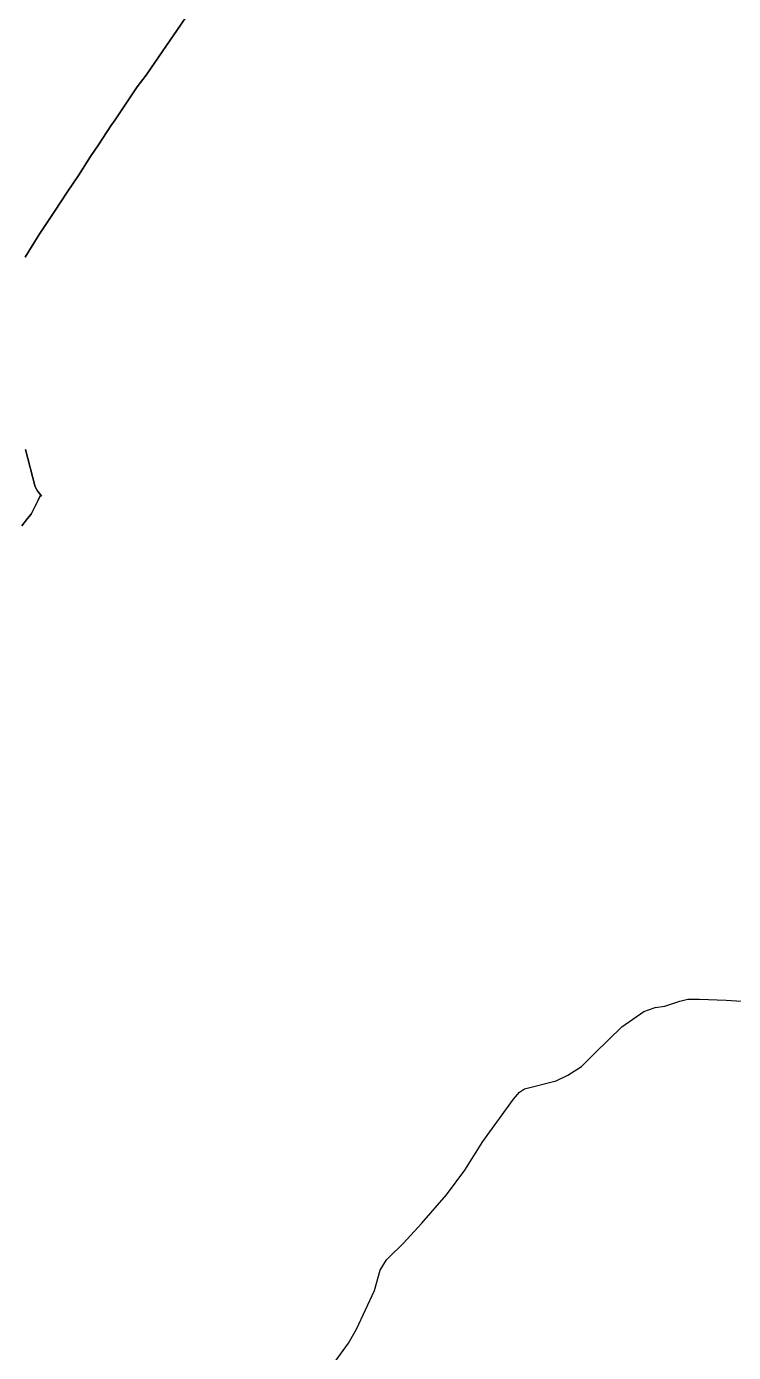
# Model space of a CAD drawing. Extents: x 1189447 to 1205702, y 6141591 to 6152844.
# Drawn here: x 1199441 to 1201008, y 6146856 to 6149797 of the extents above; entities that cross this region are included whole.
import ezdxf

# ---------------------------------------------------------------- set-up
doc = ezdxf.new("R2010")
doc.units = 0
doc.linetypes.add('CONTINU', pattern=[0])
for name, color, linetype in [('1LIEUDIT', 7, 'CONTINU'), ('1PARCELLE', 7, 'CONTINU'), ('1SECTION', 7, 'CONTINU'), ('1SUBDSECT', 7, 'CONTINU')]:
    doc.layers.add(name, color=color, linetype=linetype)

msp = doc.modelspace()

# ---------------------------------------------------------------- linework, layer by layer
at = {"layer": '1LIEUDIT'}
for points in [[(1199437.3, 6149285.49), (1199468.31, 6149335.54), (1199503, 6149386.62), (1199531.02, 6149429.53), (1199555.75, 6149466.31), (1199582.6, 6149508.51), (1199600, 6149534.79), (1199627.83, 6149576.79), (1199637.07, 6149590.03), (1199656.75, 6149619.18), (1199686.05, 6149663.28), (1199705.79, 6149689.35), (1199743.14, 6149743.36), (1199773.96, 6149787.91), (1199794.88, 6149818.44)], [(1199430.18, 6148689.15), (1199443.16, 6148705.94), (1199450.76, 6148715.52), (1199455.6, 6148724.29), (1199463.04, 6148738.86), (1199465.86, 6148745.16), (1199470.62, 6148755.84), (1199473.62, 6148756.12), (1199465.95, 6148765.69), (1199460.15, 6148775.84), (1199438.3, 6148858.47)]]:
    msp.add_lwpolyline(points, dxfattribs=at)
at = {"layer": '1PARCELLE'}
for points in [[(1199794.88, 6149818.44), (1199773.96, 6149787.91), (1199743.14, 6149743.36), (1199705.79, 6149689.35), (1199686.05, 6149663.28), (1199656.75, 6149619.18), (1199637.07, 6149590.03), (1199627.83, 6149576.79), (1199600, 6149534.79), (1199582.6, 6149508.51), (1199555.75, 6149466.31), (1199531.02, 6149429.53), (1199503, 6149386.62), (1199468.31, 6149335.54), (1199437.3, 6149285.49)], [(1199430.18, 6148689.15), (1199443.16, 6148705.94), (1199450.76, 6148715.52), (1199455.6, 6148724.29), (1199463.04, 6148738.86), (1199465.86, 6148745.16), (1199470.62, 6148755.84), (1199473.62, 6148756.12), (1199465.95, 6148765.69), (1199460.15, 6148775.84), (1199438.3, 6148858.47)]]:
    msp.add_lwpolyline(points, dxfattribs=at)
at = {"layer": '1SECTION'}
msp.add_lwpolyline([(1200115.14, 6146823.06), (1200154.79, 6146876.63), (1200172.32, 6146907.85), (1200212.5, 6146993.34), (1200224.45, 6147038.4), (1200238.98, 6147061.69), (1200244.66, 6147067.68), (1200276.03, 6147097.72), (1200317.23, 6147142.84), (1200372.12, 6147205.78), (1200412.79, 6147260.44), (1200452.31, 6147323.74), (1200520.47, 6147417.87), (1200533.8, 6147433.75), (1200544.5, 6147441.02), (1200614.63, 6147458.86), (1200640.99, 6147471.18), (1200671.48, 6147490.66), (1200700.78, 6147519.94), (1200760.29, 6147578.56), (1200809.63, 6147612.09), (1200834.29, 6147621.37), (1200855.64, 6147624.2), (1200888.95, 6147635.14), (1200906.88, 6147639.83), (1200932.9, 6147639.68), (1200992.05, 6147637.14), (1201094.64, 6147631)], dxfattribs=at)
at = {"layer": '1SUBDSECT'}
for points in [[(1199794.88, 6149818.44), (1199773.96, 6149787.91), (1199743.14, 6149743.36), (1199705.79, 6149689.35), (1199686.05, 6149663.28), (1199656.75, 6149619.18), (1199637.07, 6149590.03), (1199627.83, 6149576.79), (1199600, 6149534.79), (1199582.6, 6149508.51), (1199555.75, 6149466.31), (1199531.02, 6149429.53), (1199503, 6149386.62), (1199468.31, 6149335.54), (1199437.3, 6149285.49)], [(1199438.3, 6148858.47), (1199460.15, 6148775.84), (1199465.95, 6148765.69), (1199473.62, 6148756.12), (1199470.62, 6148755.84), (1199465.86, 6148745.16), (1199463.04, 6148738.86), (1199455.6, 6148724.29), (1199450.76, 6148715.52), (1199443.16, 6148705.94), (1199430.18, 6148689.15)]]:
    msp.add_lwpolyline(points, dxfattribs=at)

doc.saveas('drawing.dxf')
